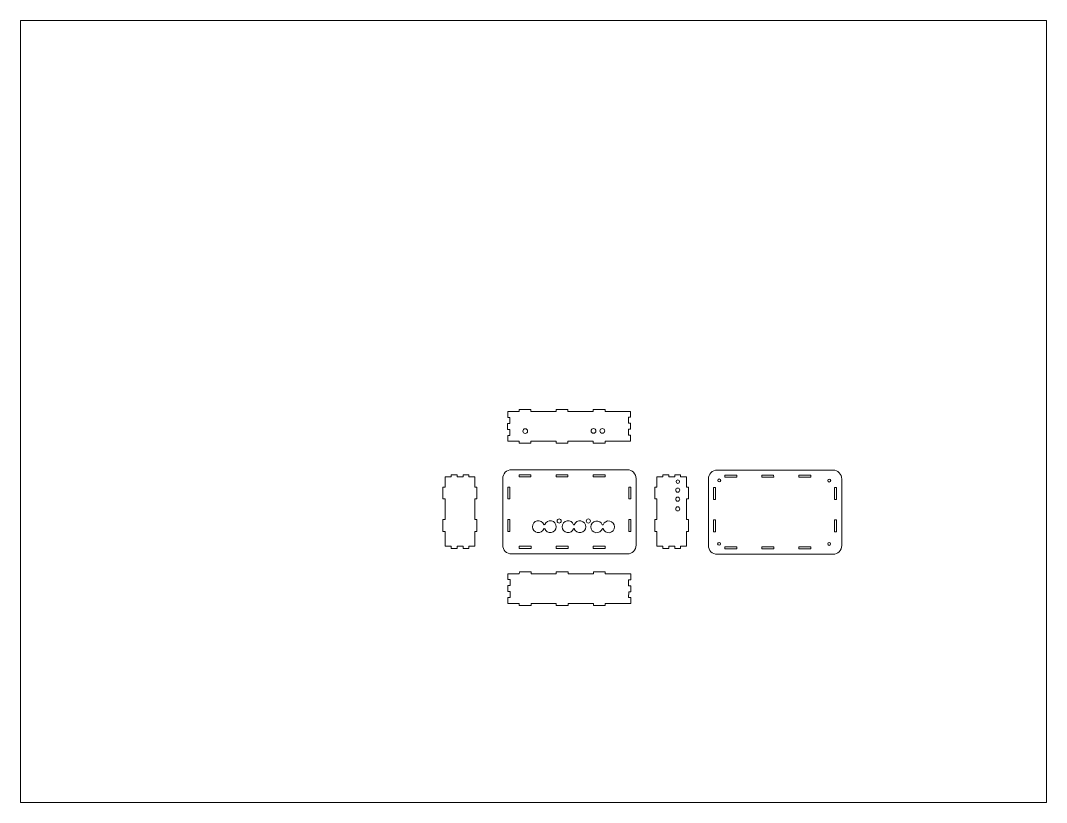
# Paper-space layout 'Лист2' of a CAD drawing. Header units: millimetres. Extents: x 1.05 to 9.45, y 0.8 to 7.2.
# The model-space entities are those that its viewports show. They can reach past a viewport. Long polylines and large blocks are cut down to what shows.
import ezdxf

# ---------------------------------------------------------------- set-up
doc = ezdxf.new("R2010")
doc.units = ezdxf.units.MM
doc.header["$MEASUREMENT"] = 0

msp = doc.modelspace()

# ---------------------------------------------------------------- linework, layer by layer
at = {"lineweight": 20}
for p, q in [((250.8, 455.5), (250.8, 465.7)), ((454.5, 445.9), (454.5, 456)), ((458, 456), (458, 465.7)), ((250.5, 435.6), (250.5, 445.5)), ((454.5, 426), (454.5, 436)), ((458, 436), (458, 445.9)), ((250.8, 415.8), (250.7, 425.6)), ((458, 415.8), (458, 426)), ((155.3, 355.6), (144.9, 355.5)), ((175.2, 355.5), (165.3, 355.6)), ((194.9, 355.5), (185.2, 355.5)), ((512.7, 355.5), (502.4, 355.5)), ((532.6, 355.5), (522.7, 355.5)), ((552.4, 355.5), (542.6, 355.5)), ((141.4, 338.3), (141.4, 318.3)), ((198.4, 338.3), (198.4, 318.3)), ((498.9, 338.3), (498.9, 318.3)), ((555.8, 338.3), (555.8, 318.3)), ((141.4, 283.4), (141.4, 263.4)), ((198.4, 283.4), (198.4, 263.4)), ((498.9, 283.4), (498.9, 263.4)), ((555.9, 283.4), (555.9, 263.4)), ((155.3, 238.4), (144.9, 238.4)), ((175.2, 238.4), (165.3, 238.4)), ((194.9, 238.4), (185.2, 238.4)), ((512.8, 238.4), (502.4, 238.4)), ((532.6, 238.4), (522.8, 238.4)), ((552.4, 238.4), (542.6, 238.4)), ((251.1, 182.2), (251.1, 191.9)), ((458.3, 181.6), (458.3, 191.9)), ((454.8, 171.6), (454.8, 181.6)), ((251.1, 162.3), (251.1, 172.2)), ((454.8, 151.7), (454.9, 161.7)), ((458.4, 161.7), (458.4, 171.5)), ((251.1, 141.8), (251.1, 152.2)), ((458.3, 141.8), (458.3, 151.7))]:
    msp.add_line(p, q, dxfattribs=at)
for points in [[(269.9, 465.8), (269.9, 469.3), (289.9, 469.2), (289.9, 465.7)], [(332.3, 465.7), (332.3, 469.2), (352.3, 469.2), (352.3, 465.7)], [(395, 465.7), (395, 469.2), (415, 469.2), (415, 465.7)], [(250.8, 455.5), (254.3, 455.5), (254.3, 445.5), (250.5, 445.5)], [(250.8, 465.7), (269.9, 465.7)], [(289.9, 465.7), (332.3, 465.7)], [(352.3, 465.7), (395, 465.7)], [(415, 465.7), (458, 465.7)], [(454.5, 456), (458, 456)], [(250.5, 435.6), (254.2, 435.6), (254.2, 425.6), (250.7, 425.6)], [(458, 445.9), (454.5, 445.9)], [(454.5, 436), (458, 436)], [(269.9, 415.8), (250.8, 415.8)], [(289.9, 415.8), (289.9, 412.3), (269.9, 412.3), (269.9, 415.8)], [(332.3, 415.8), (289.9, 415.8)], [(352.3, 415.8), (352.4, 412.3), (332.4, 412.3), (332.3, 415.8)], [(395, 415.8), (352.3, 415.8)], [(415, 415.8), (415, 412.3), (395, 412.3), (395, 415.8)], [(458, 415.8), (415, 415.8)], [(458, 426), (454.5, 426)], [(144.9, 355.5), (144.9, 338.3)], [(165.3, 355.6), (165.3, 359), (155.3, 359), (155.3, 355.6)], [(185.2, 355.5), (185.2, 359), (175.2, 359), (175.2, 355.5)], [(194.9, 338.3), (194.9, 355.5)], [(502.4, 355.5), (502.4, 338.3)], [(522.7, 355.5), (522.7, 359), (512.7, 359), (512.7, 355.5)], [(542.6, 355.5), (542.6, 359), (532.6, 359), (532.6, 355.5)], [(552.4, 338.3), (552.4, 355.5)], [(144.9, 338.3), (141.4, 338.3)], [(194.9, 338.3), (198.4, 338.3)], [(502.4, 338.3), (498.9, 338.3)], [(552.4, 338.3), (555.9, 338.3)], [(141.4, 318.3), (144.9, 318.3)], [(144.9, 318.3), (144.9, 283.4)], [(194.9, 283.4), (194.9, 318.3)], [(198.4, 318.3), (194.9, 318.3)], [(498.9, 318.3), (502.4, 318.3)], [(502.4, 318.3), (502.4, 283.4)], [(552.4, 283.4), (552.4, 318.3)], [(555.9, 318.3), (552.4, 318.3)], [(144.9, 283.4), (141.4, 283.4)], [(194.9, 283.4), (198.4, 283.4)], [(502.4, 283.4), (498.9, 283.4)], [(552.4, 283.4), (555.9, 283.4)], [(141.4, 263.4), (144.9, 263.4)], [(144.9, 263.4), (144.9, 238.4)], [(194.9, 238.4), (194.9, 263.4)], [(198.4, 263.4), (194.9, 263.4)], [(498.9, 263.4), (502.4, 263.4)], [(502.4, 263.4), (502.4, 238.4)], [(552.4, 238.4), (552.4, 263.4)], [(555.9, 263.4), (552.4, 263.4)], [(155.3, 238.4), (155.3, 234.9), (165.3, 234.9), (165.3, 238.4)], [(175.2, 238.4), (175.2, 234.9), (185.2, 234.9), (185.2, 238.4)], [(512.8, 238.4), (512.8, 234.9), (522.8, 234.9), (522.8, 238.4)], [(532.6, 238.4), (532.6, 234.9), (542.6, 234.9), (542.6, 238.4)], [(251.1, 191.9), (270.2, 191.9)], [(270.2, 192), (270.3, 195.5), (290.3, 195.5), (290.2, 192)], [(270.2, 192), (270.3, 195.5), (290.3, 195.5), (290.2, 192)], [(290.2, 191.9), (332.7, 191.9)], [(332.7, 191.9), (332.6, 195.4), (352.6, 195.4), (352.7, 191.9)], [(352.7, 191.9), (395.4, 191.9)], [(395.4, 191.9), (395.3, 195.4), (415.3, 195.4), (415.4, 191.9)], [(415.4, 191.9), (458.3, 191.9)], [(251.1, 182.2), (254.6, 182.2), (254.6, 172.2), (251.1, 172.2)], [(454.8, 181.6), (458.3, 181.6)], [(251.1, 162.3), (254.6, 162.3), (254.6, 152.2), (251.1, 152.2)], [(458.4, 171.5), (454.8, 171.6)], [(454.9, 161.7), (458.4, 161.7)], [(270.2, 141.8), (251.1, 141.8)], [(290.2, 141.8), (290.2, 138.3), (270.2, 138.3), (270.2, 141.8)], [(332.7, 141.8), (290.2, 141.8)], [(352.7, 141.8), (352.7, 138.3), (332.7, 138.3), (332.7, 141.8)], [(395.4, 141.8), (352.7, 141.8)], [(415.4, 141.8), (415.4, 138.3), (395.4, 138.3), (395.4, 141.8)], [(458.3, 141.8), (415.4, 141.8)], [(458.3, 151.7), (454.8, 151.7)]]:
    msp.add_lwpolyline(points, dxfattribs=at)
for points in [[(257.2, 225.4), (452.5, 225.4, 0.414214), (467.5, 240.4), (467.5, 352.6, 0.414214), (452.5, 367.6), (257.2, 367.6, 0.414214), (242.2, 352.6), (242.2, 240.4, 0.414214)], [(604.4, 224.8), (799.7, 224.8, 0.414214), (814.7, 239.8), (814.7, 351.9, 0.414214), (799.7, 366.9), (604.4, 366.9, 0.414214), (589.4, 351.9), (589.4, 239.8, 0.414214)]]:
    msp.add_lwpolyline(points, format="xyb", close=True, dxfattribs=at)
for points in [[(269.9, 359.1), (289.9, 359.1), (289.9, 355.5), (269.9, 355.5)], [(332.4, 359.1), (352.4, 359.1), (352.4, 355.5), (332.4, 355.5)], [(394.9, 359.1), (415, 359.1), (415, 355.5), (394.9, 355.5)], [(617.1, 358.5), (637.2, 358.5), (637.2, 354.9), (617.1, 354.9)], [(679.6, 358.5), (699.6, 358.5), (699.7, 354.9), (679.6, 354.9)], [(742.2, 358.5), (762.2, 358.5), (762.2, 354.9), (742.2, 354.9)], [(250.8, 318.2), (250.8, 338.2), (254.3, 338.3), (254.3, 318.2)], [(454.9, 318.2), (454.9, 338.2), (458.5, 338.2), (458.5, 318.2)], [(598, 317.6), (598, 337.6), (601.5, 337.6), (601.6, 317.6)], [(802.2, 317.6), (802.2, 337.6), (805.7, 337.6), (805.7, 317.6)], [(250.8, 263.5), (250.8, 283.5), (254.3, 283.5), (254.3, 263.5)], [(454.9, 263.4), (454.9, 283.5), (458.4, 283.5), (458.4, 263.5)], [(598, 262.8), (598, 282.9), (601.5, 282.9), (601.6, 262.9)], [(802.1, 262.8), (802.1, 282.9), (805.6, 282.9), (805.7, 262.8)], [(270.1, 238.3), (290.1, 238.3), (290.1, 234.8), (270.1, 234.8)], [(332.5, 238.3), (352.5, 238.3), (352.5, 234.8), (332.5, 234.8)], [(395, 238.3), (415, 238.3), (415, 234.8), (395, 234.8)], [(617.3, 237.7), (637.4, 237.7), (637.4, 234.2), (617.3, 234.2)], [(679.7, 237.7), (699.8, 237.7), (699.8, 234.2), (679.7, 234.2)], [(742.2, 237.7), (762.3, 237.7), (762.3, 234.2), (742.2, 234.2)]]:
    msp.add_lwpolyline(points, close=True, dxfattribs=at)
for centre, radius in [((280.2, 432.7), 4), ((395.5, 433), 4), ((410.4, 433), 4), ((537.8, 347.5), 3), ((607.7, 349.5), 2.5), ((793.4, 349.3), 2.5), ((537.7, 333.2), 3.5), ((537.7, 317.9), 3.5), ((537.7, 301.5), 3.5), ((337.5, 281.1), 3.5), ((386.7, 281), 3.5), ((607.6, 242.5), 2.5), ((793.3, 242.4), 2.5)]:
    msp.add_circle(centre, radius, dxfattribs=at)
for centre, radius, start, end in [((302.4, 271.4), 10, 21.6798, 339.427), ((322.5, 271.4), 10, 200.5141, 158.4096), ((352.5, 271.3), 10, 19.5877, 340.5266), ((372.5, 271.3), 10, 199.1492, 160.1191), ((401, 271.2), 10, 20.0931, 340.4216), ((421, 271.2), 10, 199.1377, 159.7152), ((312.5, 276), 1.15, 229.0724, 308.1518), ((312.4, 267.2), 0.952, 45.5031, 133.5237), ((362.5, 275.3), 0.835, 226.4162, 316.2377), ((362.6, 267.2), 0.965, 55.7869, 127.5121), ((411, 275.2), 0.836, 221.9009, 319.0626), ((411, 267.5), 0.709, 37.8503, 147.2714)]:
    msp.add_arc(centre, radius, start, end, dxfattribs=at)

psp = doc.layouts.new('Лист2')

# ---------------------------------------------------------------- viewports
at = {"layer": '0', "lineweight": 53}
psp.add_viewport(center=(5.25, 4), size=(8.4, 6.4), view_center_point=(294.2011, 465.8389), view_height=1319.60313, dxfattribs=at)

doc.saveas('drawing.dxf')
